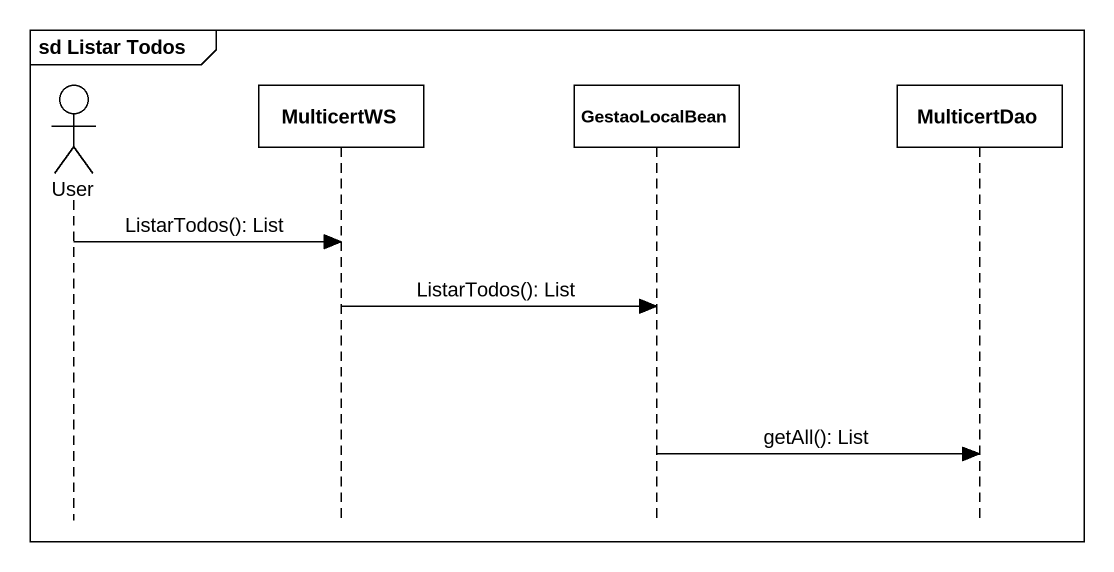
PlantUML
@startuml
mainframe sd Listar Todos
hide footbox
actor User
participant MulticertWS
participant GestaoLocalBean
participant MulticertDao

User -> MulticertWS : ListarTodos(): List
MulticertWS -> GestaoLocalBean : ListarTodos(): List
GestaoLocalBean -> MulticertDao : getAll(): List
@enduml
